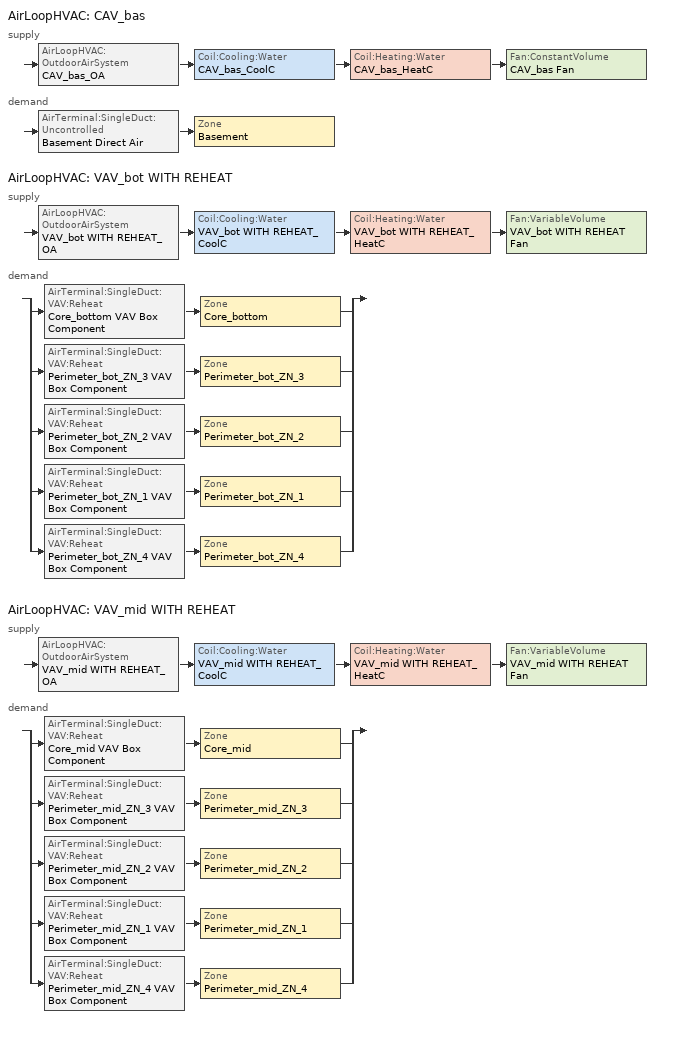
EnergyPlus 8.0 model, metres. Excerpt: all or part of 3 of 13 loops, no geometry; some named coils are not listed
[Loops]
AirLoopHVAC 'CAV_bas'
 supply: AirLoopHVAC:OutdoorAirSystem 'CAV_bas_OA' > Coil:Cooling:Water 'CAV_bas_CoolC' > Coil:Heating:Water 'CAV_bas_HeatC' > Fan:ConstantVolume 'CAV_bas Fan'
 demand: AirTerminal:SingleDuct:Uncontrolled 'Basement Direct Air' > Zone 'Basement'
AirLoopHVAC 'VAV_bot WITH REHEAT'
 supply: AirLoopHVAC:OutdoorAirSystem 'VAV_bot WITH REHEAT_OA' > Coil:Cooling:Water 'VAV_bot WITH REHEAT_CoolC' > Coil:Heating:Water 'VAV_bot WITH REHEAT_HeatC' > Fan:VariableVolume 'VAV_bot WITH REHEAT Fan'
 demand: split
  | AirTerminal:SingleDuct:VAV:Reheat 'Core_bottom VAV Box Component' > Zone 'Core_bottom'
  | AirTerminal:SingleDuct:VAV:Reheat 'Perimeter_bot_ZN_3 VAV Box Component' > Zone 'Perimeter_bot_ZN_3'
  | AirTerminal:SingleDuct:VAV:Reheat 'Perimeter_bot_ZN_2 VAV Box Component' > Zone 'Perimeter_bot_ZN_2'
  | AirTerminal:SingleDuct:VAV:Reheat 'Perimeter_bot_ZN_1 VAV Box Component' > Zone 'Perimeter_bot_ZN_1'
  | AirTerminal:SingleDuct:VAV:Reheat 'Perimeter_bot_ZN_4 VAV Box Component' > Zone 'Perimeter_bot_ZN_4'
AirLoopHVAC 'VAV_mid WITH REHEAT'
 supply: AirLoopHVAC:OutdoorAirSystem 'VAV_mid WITH REHEAT_OA' > Coil:Cooling:Water 'VAV_mid WITH REHEAT_CoolC' > Coil:Heating:Water 'VAV_mid WITH REHEAT_HeatC' > Fan:VariableVolume 'VAV_mid WITH REHEAT Fan'
 demand: split
  | AirTerminal:SingleDuct:VAV:Reheat 'Core_mid VAV Box Component' > Zone 'Core_mid'
  | AirTerminal:SingleDuct:VAV:Reheat 'Perimeter_mid_ZN_3 VAV Box Component' > Zone 'Perimeter_mid_ZN_3'
  | AirTerminal:SingleDuct:VAV:Reheat 'Perimeter_mid_ZN_2 VAV Box Component' > Zone 'Perimeter_mid_ZN_2'
  | AirTerminal:SingleDuct:VAV:Reheat 'Perimeter_mid_ZN_1 VAV Box Component' > Zone 'Perimeter_mid_ZN_1'
  | AirTerminal:SingleDuct:VAV:Reheat 'Perimeter_mid_ZN_4 VAV Box Component' > Zone 'Perimeter_mid_ZN_4'
[Sizing:Zone] Zone Cooling Design Supply Air Temperature Input Method=SupplyAirTemperature; Zone Cooling Design Supply Air Temperature {C}=12.8; Zone Heating Design Supply Air Temperature Input Method=SupplyAirTemperature; Zone Heating Design Supply Air Temperature {C}=40; Zone Cooling Design Supply Air Humidity Ratio {kg-H2O/kg-air}=0.007; Zone Heating Design Supply Air Humidity Ratio {kg-H2O/kg-air}=0.008; Zone Heating Sizing Factor=0; Zone Cooling Sizing Factor=0; Cooling Design Air Flow Method=DesignDay; Cooling Design Air Flow Rate {m3/s}=0; Cooling Minimum Air Flow {m3/s}=0; Cooling Minimum Air Flow Fraction=0; Heating Design Air Flow Method=DesignDay; Heating Design Air Flow Rate {m3/s}=0
Name | Design Specification Outdoor Air Object
Basement | SZ DSOA Basement
Core_bottom | SZ DSOA Core_bottom
Core_mid | SZ DSOA Core_mid
Perimeter_bot_ZN_3 | SZ DSOA Perimeter_bot_ZN_3
Perimeter_bot_ZN_2 | SZ DSOA Perimeter_bot_ZN_2
Perimeter_bot_ZN_1 | SZ DSOA Perimeter_bot_ZN_1
Perimeter_bot_ZN_4 | SZ DSOA Perimeter_bot_ZN_4
Perimeter_mid_ZN_3 | SZ DSOA Perimeter_mid_ZN_3
Perimeter_mid_ZN_2 | SZ DSOA Perimeter_mid_ZN_2
Perimeter_mid_ZN_1 | SZ DSOA Perimeter_mid_ZN_1
Perimeter_mid_ZN_4 | SZ DSOA Perimeter_mid_ZN_4
[DesignSpecification:OutdoorAir]
Name | Outdoor Air Method | outside air flow per zone area {m3/s-m2} | Outdoor Air Flow per Zone {m3/s} | Zone Outdoor Air Method | Outdoor Air Flow per Person {m3/s-person} | Outdoor Air Flow per Zone Floor Area {m3/s-m2}
SZ DSOA Basement; SZ DSOA Core_bottom; SZ DSOA Core_mid; SZ DSOA Perimeter_bot_ZN_3; SZ DSOA Perimeter_bot_ZN_2; SZ DSOA Perimeter_bot_ZN_1; SZ DSOA Perimeter_bot_ZN_4; SZ DSOA Perimeter_mid_ZN_3; SZ DSOA Perimeter_mid_ZN_2; SZ DSOA Perimeter_mid_ZN_1; SZ DSOA Perimeter_mid_ZN_4 | Flow/Area | 0.000431773 | 0
CM DSOA Core_bottom; CM DSOA Perimeter_bot_ZN_1; CM DSOA Perimeter_bot_ZN_2; CM DSOA Perimeter_bot_ZN_3; CM DSOA Perimeter_bot_ZN_4; CM DSOA Core_mid; CM DSOA Perimeter_mid_ZN_1; CM DSOA Perimeter_mid_ZN_2; CM DSOA Perimeter_mid_ZN_3; CM DSOA Perimeter_mid_ZN_4 |  |  |  | Sum | 1e-08 | 0.000431773
[Sizing:System] Type of Load to Size On=Sensible; Preheat Design Temperature {C}=7; Preheat Design Humidity Ratio {kgWater/kgDryAir}=0.008; Precool Design Temperature {C}=12.8; Precool Design Humidity Ratio {kgWater/kgDryAir}=0.008; Central Cooling Design Supply Air Temperature {C}=12.8; Sizing Option=Coincident; 100% Outdoor Air in Cooling=No; 100% Outdoor Air in Heating=No; Central Cooling Design Supply Air Humidity Ratio {kg-H2O/kg-Air}=0.007; Central Heating Design Supply Air Humidity Ratio {kgWater/kgDryAir}=0.008; Cooling Design Air Flow Method=DesignDay; Cooling Design Air Flow Rate {m3/s}=0; Heating Design Air Flow Method=DesignDay; Heating Design Air Flow Rate {m3/s}=0; System Outdoor Air Method=ZoneSum
Name | Design Outdoor Air Flow Rate {m3/s} | Minimum System Air Flow Ratio | Central Heating Design Supply Air Temperature {C}
CAV_bas | AUTOSIZE | 1 | 40
VAV_bot WITH REHEAT | 2.53804 | 0.3 | 12.8
VAV_mid WITH REHEAT | 25.3803 | 0.3 | 12.8
[AirLoopHVAC] Design Supply Air Flow Rate {m3/s}=AUTOSIZE
CAV_bas; VAV_bot WITH REHEAT; VAV_mid WITH REHEAT
[SetpointManager:SingleZone:Reheat]
CAV_bas SupAirTemp Manager: Control Variable=Temperature; Minimum Supply Air Temperature {C}=10; Maximum Supply Air Temperature {C}=50; Control Zone=Basement; Setpoint Node or NodeList=CAV_bas Supply Equipment Outlet Node
[SetpointManager:OutdoorAirReset] Control Variable=Temperature; Setpoint at Outdoor Low Temperature {C}=15.6; Outdoor Low Temperature {C}=10; Setpoint at Outdoor High Temperature {C}=12.8; Outdoor High Temperature {C}=21.1
Name | Setpoint Node or NodeList
VAV_bot Supply Air Temperature Manager | VAV_bot WITH REHEAT Supply Equipment Outlet Node
VAV_mid Supply Air Temperature Manager | VAV_mid WITH REHEAT Supply Equipment Outlet Node
[SetpointManager:MixedAir] Control Variable=Temperature
Name | Setpoint Node or NodeList
CAV_bas_CoolC SAT Manager | CAV_bas_CoolC-CAV_HeatCNode
CAV_bas_HeatC SAT Manager | CAV_bas_HeatC-CAV_FanNode
CAV_bas_OAMixed Air Temp Manager | CAV_bas_OA-CAV_CoolCNode
VAV_bot WITH REHEAT_CoolC SAT Manager | VAV_bot WITH REHEAT_CoolC-VAV WITH REHEAT_HeatCNode
VAV_bot WITH REHEAT_HeatC SAT Manager | VAV_bot WITH REHEAT_HeatC-VAV WITH REHEAT FanNode
VAV_bot WITH REHEAT_OAMixed Air Temp Manager | VAV_bot WITH REHEAT_OA-VAV WITH REHEAT_CoolCNode
VAV_mid WITH REHEAT_CoolC SAT Manager | VAV_mid WITH REHEAT_CoolC-VAV WITH REHEAT_HeatCNode
VAV_mid WITH REHEAT_HeatC SAT Manager | VAV_mid WITH REHEAT_HeatC-VAV WITH REHEAT FanNode
VAV_mid WITH REHEAT_OAMixed Air Temp Manager | VAV_mid WITH REHEAT_OA-VAV WITH REHEAT_CoolCNode
[Controller:WaterCoil] Control Variable=Temperature; Actuator Variable=FLOW; Maximum Actuated Flow {m3/s}=AUTOSIZE; Minimum Actuated Flow {m3/s}=0
Name | Action | Controller Convergence Tolerance {deltaC}
CAV_bas_CoolC_Controller; VAV_bot WITH REHEAT_CoolC_Controller; VAV_mid WITH REHEAT_CoolC_Controller | REVERSE
CAV_bas_HeatC_Controller; VAV_bot WITH REHEAT_HeatC_Controller; VAV_mid WITH REHEAT_HeatC_Controller | NORMAL | 0.0001
[Controller:OutdoorAir] Maximum Outdoor Air Flow Rate {m3/s}=AUTOSIZE; Economizer Control Type=DifferentialDryBulb; Economizer Control Action Type=ModulateFlow; Lockout Type=NoLockout; Minimum Limit Type=FixedMinimum; Minimum Outdoor Air Schedule=MinOA_MotorizedDamper_Sched
Name | Minimum Outdoor Air Flow Rate {m3/s} | Minimum Outdoor Air Flow Rate {m3/s}                      !- Minimum Outdoor Air Flow Rate {m3/s} | Mechanical Ventilation Controller
CAV_bas_OA_Controller | AUTOSIZE
VAV_bot WITH REHEAT_OA_Controller |  | 0 | VAV_bot WITH REHEAT_DCV
VAV_mid WITH REHEAT_OA_Controller |  | 0 | VAV_mid WITH REHEAT_DCV
[Controller:MechanicalVentilation]
VAV_bot WITH REHEAT_DCV: ALWAYS_ON, Yes, VentilationRateProcedure, Core_bottom, CM DSOA Core_bottom, CM DSZAD Core_bottom, Perimeter_bot_ZN_1, CM DSOA Perimeter_bot_ZN_1, CM DSZAD Perimeter_bot_ZN_1, Perimeter_bot_ZN_2, CM DSOA Perimeter_bot_ZN_2, CM DSZAD Perimeter_bot_ZN_2, Perimeter_bot_ZN_3, CM DSOA Perimeter_bot_ZN_3, CM DSZAD Perimeter_bot_ZN_3, Perimeter_bot_ZN_4, CM DSOA Perimeter_bot_ZN_4, CM DSZAD Perimeter_bot_ZN_4
VAV_mid WITH REHEAT_DCV: ALWAYS_ON, Yes, VentilationRateProcedure, Core_mid, CM DSOA Core_mid, CM DSZAD Core_mid, Perimeter_mid_ZN_1, CM DSOA Perimeter_mid_ZN_1, CM DSZAD Perimeter_mid_ZN_1, Perimeter_mid_ZN_2, CM DSOA Perimeter_mid_ZN_2, CM DSZAD Perimeter_mid_ZN_2, Perimeter_mid_ZN_3, CM DSOA Perimeter_mid_ZN_3, CM DSZAD Perimeter_mid_ZN_3, Perimeter_mid_ZN_4, CM DSOA Perimeter_mid_ZN_4, CM DSZAD Perimeter_mid_ZN_4
[DesignSpecification:ZoneAirDistribution]
CM DSZAD Core_bottom; CM DSZAD Core_mid: Zone Air Distribution Effectiveness in Cooling Mode 1=1; Zone Air Distribution Effectiveness in Heating Mode 1=1
CM DSZAD Perimeter_bot_ZN_1; CM DSZAD Perimeter_mid_ZN_1: Zone Air Distribution Effectiveness in Cooling Mode 2=1; Zone Air Distribution Effectiveness in Heating Mode 2=1
CM DSZAD Perimeter_bot_ZN_2; CM DSZAD Perimeter_mid_ZN_2: Zone Air Distribution Effectiveness in Cooling Mode 3=1; Zone Air Distribution Effectiveness in Heating Mode 3=1
CM DSZAD Perimeter_bot_ZN_3; CM DSZAD Perimeter_mid_ZN_3: Zone Air Distribution Effectiveness in Cooling Mode 4=1; Zone Air Distribution Effectiveness in Heating Mode 4=1
CM DSZAD Perimeter_bot_ZN_4; CM DSZAD Perimeter_mid_ZN_4: Zone Air Distribution Effectiveness in Cooling Mode 5=1; Zone Air Distribution Effectiveness in Heating Mode 5=1
[Zone equipment]
Basement: Basement Direct Air
Core_bottom: Core_bottom VAV Box Component
Core_mid: Core_mid VAV Box Component
Perimeter_bot_ZN_3: Perimeter_bot_ZN_3 VAV Box Component
Perimeter_bot_ZN_2: Perimeter_bot_ZN_2 VAV Box Component
Perimeter_bot_ZN_1: Perimeter_bot_ZN_1 VAV Box Component
Perimeter_bot_ZN_4: Perimeter_bot_ZN_4 VAV Box Component
Perimeter_mid_ZN_3: Perimeter_mid_ZN_3 VAV Box Component
Perimeter_mid_ZN_2: Perimeter_mid_ZN_2 VAV Box Component
Perimeter_mid_ZN_1: Perimeter_mid_ZN_1 VAV Box Component
Perimeter_mid_ZN_4: Perimeter_mid_ZN_4 VAV Box Component
[AirTerminal:SingleDuct:Uncontrolled]
Basement Direct Air: Availability Schedule=ALWAYS_ON; Maximum Air Flow Rate {m3/s}=AUTOSIZE
[AirTerminal:SingleDuct:VAV:Reheat] Availability Schedule=ALWAYS_ON; Maximum Air Flow Rate {m3/s}=AUTOSIZE; Zone Minimum Air Flow Input Method=Constant; Maximum Hot Water or Steam Flow Rate {m3/s}=AUTOSIZE; Minimum Hot Water or Steam Flow Rate {m3/s}=0; Convergence Tolerance=0.001; Damper Heating Action=reverse; Maximum Flow Fraction During Reheat=0.5; Maximum Reheat Air Temperature {C}=40
Name | Constant Minimum Air Flow Fraction | Reheat Coil | Constant Minimum Air Flow Fractionrac
Core_bottom VAV Box Component | 0.285487 | Core_bottom VAV Box Reheat Coil
Core_mid VAV Box Component |  | Core_mid VAV Box Reheat Coil | 0.330482
Perimeter_bot_ZN_3 VAV Box Component | 0.207935 | Perimeter_bot_ZN_3 VAV Box Reheat Coil
Perimeter_bot_ZN_2 VAV Box Component | 0.2 | Perimeter_bot_ZN_2 VAV Box Reheat Coil
Perimeter_bot_ZN_1 VAV Box Component | 0.2 | Perimeter_bot_ZN_1 VAV Box Reheat Coil
Perimeter_bot_ZN_4 VAV Box Component | 0.2 | Perimeter_bot_ZN_4 VAV Box Reheat Coil
Perimeter_mid_ZN_3 VAV Box Component | 0.235885 | Perimeter_mid_ZN_3 VAV Box Reheat Coil
Perimeter_mid_ZN_2 VAV Box Component | 0.2 | Perimeter_mid_ZN_2 VAV Box Reheat Coil
Perimeter_mid_ZN_1 VAV Box Component | 0.2 | Perimeter_mid_ZN_1 VAV Box Reheat Coil
Perimeter_mid_ZN_4 VAV Box Component | 0.2 | Perimeter_mid_ZN_4 VAV Box Reheat Coil
[ZoneControl:Thermostat] Control Type Schedule=Dual Zone Control Type Sched
Name | Zone or ZoneList | Control 1
Basement Thermostat | Basement | Basement DualSPSched
Core_bottom Thermostat | Core_bottom | Core_bottom DualSPSched
Core_mid Thermostat | Core_mid | Core_mid DualSPSched
Perimeter_bot_ZN_3 Thermostat | Perimeter_bot_ZN_3 | Perimeter_bot_ZN_3 DualSPSched
Perimeter_bot_ZN_2 Thermostat | Perimeter_bot_ZN_2 | Perimeter_bot_ZN_2 DualSPSched
Perimeter_bot_ZN_1 Thermostat | Perimeter_bot_ZN_1 | Perimeter_bot_ZN_1 DualSPSched
Perimeter_bot_ZN_4 Thermostat | Perimeter_bot_ZN_4 | Perimeter_bot_ZN_4 DualSPSched
Perimeter_mid_ZN_3 Thermostat | Perimeter_mid_ZN_3 | Perimeter_mid_ZN_3 DualSPSched
Perimeter_mid_ZN_2 Thermostat | Perimeter_mid_ZN_2 | Perimeter_mid_ZN_2 DualSPSched
Perimeter_mid_ZN_1 Thermostat | Perimeter_mid_ZN_1 | Perimeter_mid_ZN_1 DualSPSched
Perimeter_mid_ZN_4 Thermostat | Perimeter_mid_ZN_4 | Perimeter_mid_ZN_4 DualSPSched
[ThermostatSetpoint:DualSetpoint]
Name | Heating Setpoint Temperature Schedule | Cooling Setpoint Temperature Schedule | Heating Setpoint Temperature Schedule Nameating Se | Cooling Setpoint Temperature Schedule Nameedule Na
Basement DualSPSched | HTGSETP_SCH_YES_OPTIMUM | CLGSETP_SCH_YES_OPTIMUM
Core_bottom DualSPSched; Core_mid DualSPSched; Perimeter_bot_ZN_3 DualSPSched; Perimeter_bot_ZN_2 DualSPSched; Perimeter_bot_ZN_1 DualSPSched; Perimeter_bot_ZN_4 DualSPSched; Perimeter_mid_ZN_3 DualSPSched; Perimeter_mid_ZN_2 DualSPSched; Perimeter_mid_ZN_1 DualSPSched; Perimeter_mid_ZN_4 DualSPSched |  |  | HTGSETP_SCH_YES_OPTIMUM | CLGSETP_SCH_YES_OPTIMUM
[Coil:Cooling:Water] Availability Schedule=ALWAYS_ON; Design Water Flow Rate {m3/s}=AUTOSIZE; Design Air Flow Rate {m3/s}=AUTOSIZE; Design Inlet Water Temperature {C}=AUTOSIZE; Design Inlet Air Temperature {C}=AUTOSIZE; Design Outlet Air Temperature {C}=AUTOSIZE; Design Inlet Air Humidity Ratio {kgWater/kgDryAir}=AUTOSIZE; Design Outlet Air Humidity Ratio {kgWater/kgDryAir}=AUTOSIZE; Type of Analysis=SimpleAnalysis; Heat Exchanger Configuration=CrossFlow
CAV_bas_CoolC; VAV_bot WITH REHEAT_CoolC; VAV_mid WITH REHEAT_CoolC
[Coil:Heating:Water] Availability Schedule=ALWAYS_ON; U-Factor Times Area Value {W/K}=AUTOSIZE; Maximum Water Flow Rate {m3/s}=AUTOSIZE; Performance Input Method=UFactorTimesAreaAndDesignWaterFlowRate; Rated Capacity {W}=AUTOSIZE; Rated Inlet Water Temperature {C}=82.2; Rated Inlet Air Temperature {C}=12.8; Rated Outlet Water Temperature {C}=71.1; Rated Outlet Air Temperature {C}=40
CAV_bas_HeatC; VAV_bot WITH REHEAT_HeatC; VAV_mid WITH REHEAT_HeatC
[Fan:ConstantVolume]
CAV_bas Fan: Availability Schedule=HVACOperationSchd; Fan Efficiency=0.6006; Pressure Rise {Pa}=1018.41; Maximum Flow Rate {m3/s}=AUTOSIZE; Motor Efficiency=0.924; Motor In Airstream Fraction=1
[Fan:VariableVolume] Availability Schedule=HVACOperationSchd; Maximum Flow Rate {m3/s}=AUTOSIZE; Fan Power Minimum Flow Rate Input Method=Fraction; Fan Power Minimum Flow Fraction=0.25; Motor In Airstream Fraction=1; Fan Power Coefficient 1=0.0408; Fan Power Coefficient 2=0.088; Fan Power Coefficient 3=-0.0729; Fan Power Coefficient 4=0.9437; Fan Power Coefficient 5=0
Name | Fan Efficiency | Pressure Rise {Pa} | Motor Efficiency
VAV_bot WITH REHEAT Fan | 0.61165 | 1314.72 | 0.941
VAV_mid WITH REHEAT Fan | 0.6253 | 1389.42 | 0.962
[Schedule:Compact]
ALWAYS_ON: Through: 12/31, For: AllDays, Until: 24:00, 1
HVACOperationSchd: Through: 12/31, For: Weekdays SummerDesignDay, Until: 06:00, 0, Until: 22:00, 1, Until: 24:00, 0, For: Saturday WinterDesignDay, Until: 06:00, 0, Until: 18:00, 1, Until: 24:00, 0, For: Sunday Holidays AllOtherDays, Until: 24:00, 0
HTGSETP_SCH_YES_OPTIMUM: Through: 12/31, For: WinterDesignDay, Until: 05:00, 15.6, Until: 06:00, 17.6, Until: 07:00, 19.6, Until: 22:00, 21, Until: 24:00, 15.6, For: Weekdays, Until: 04:00, 15.6, Until: 05:00, 17.8, Until: 06:00, 20, Until: 22:00, 21, Until: 24:00, 15.6, For SummerDesignDay, Until: 24:00, 15.6, For: Saturday, Until: 04:00, 15.6, Until: 05:00, 17.8, Until: 06:00, 20, Until: 17:00, 21, Until: 24:00, 15.6, For: Sunday Holidays AllOtherDays, Until: 24:00, 15.6
CLGSETP_SCH_YES_OPTIMUM: Through: 12/31, For: SummerDesignDay, Until: 05:00, 26.7, Until: 06:00, 25.7, Until: 07:00, 25, Until: 22:00, 24, Until: 24:00, 26.7, For: Weekdays, Until: 04:00, 26.7, Until: 05:00, 25.6, Until: 06:00, 25, Until: 22:00, 24, Until: 24:00, 26.7, For: Saturday, Until: 04:00, 26.7, Until: 05:00, 25.6, Until: 06:00, 25, Until: 17:00, 24, Until: 24:00, 26.7, For WinterDesignDay, Until: 24:00, 26.7, For: Sunday Holidays AllOtherDays, Until: 24:00, 26.7
MinOA_MotorizedDamper_Sched: Through: 12/31, For: Weekdays SummerDesignDay, Until: 07:00, 0, Until: 22:00, 1, Until: 24:00, 0, For: Saturday WinterDesignDay, Until: 07:00, 0, Until: 18:00, 1, Until: 24:00, 0, For: Sunday Holidays AllOtherDays, Until: 24:00, 0
Dual Zone Control Type Sched: Through: 12/31, For: AllDays, Until: 24:00, 4
